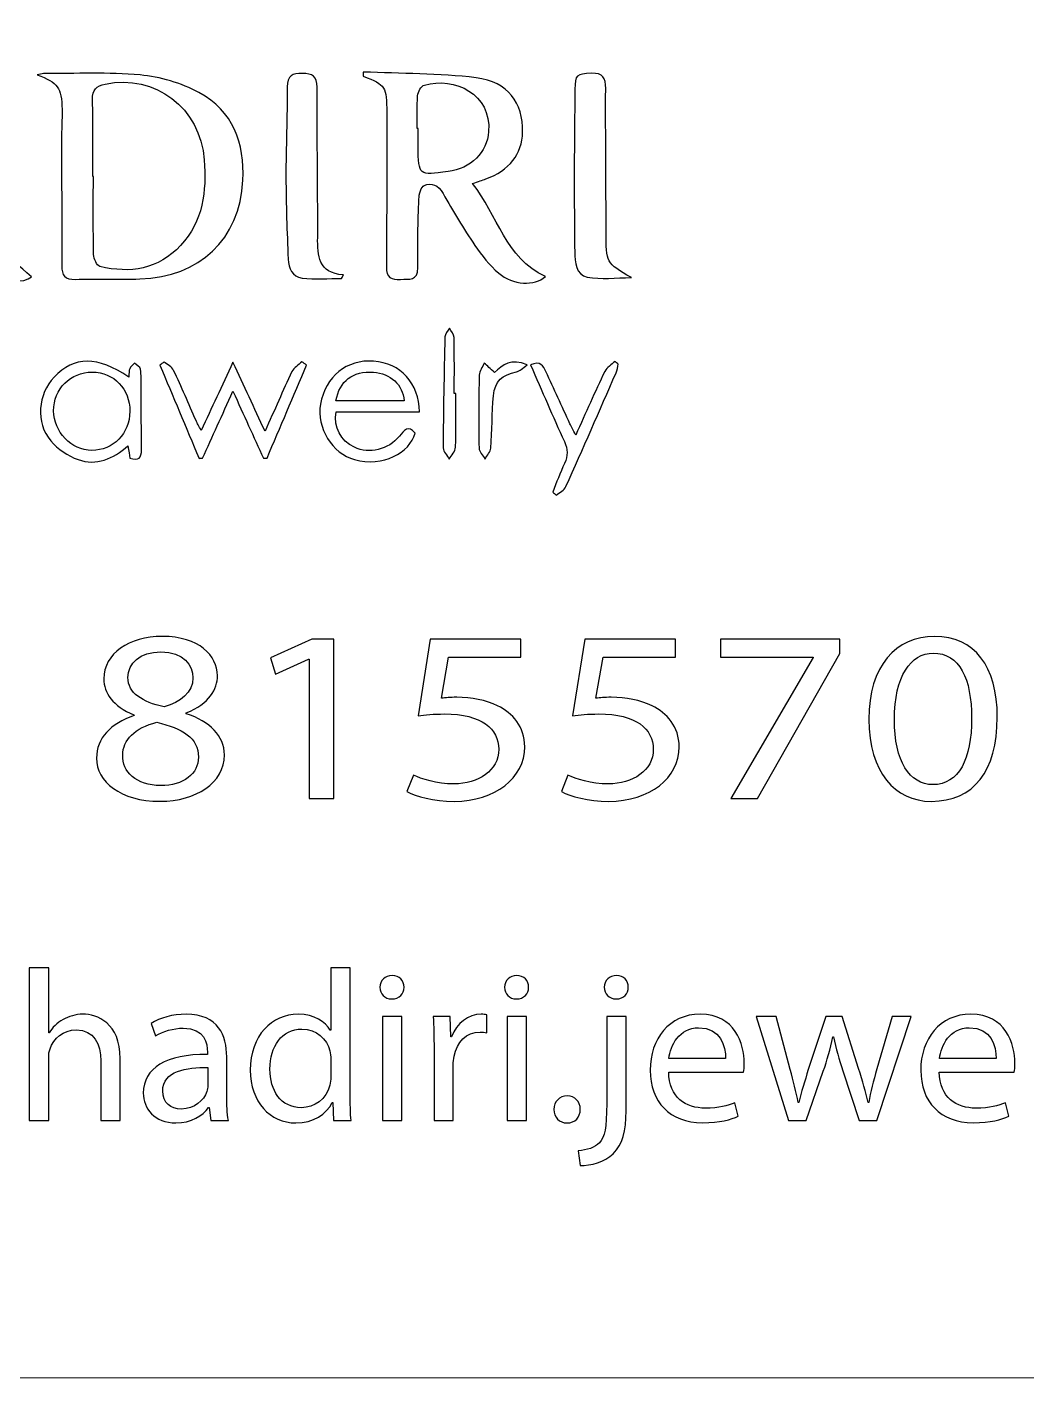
# Model space of a CAD drawing. Header units: millimetres. Extents: x -576 to 618, y 160 to 343.
# Drawn here: x 239.7 to 253.6, y 223.7 to 242.49 of the extents above; entities that cross this region are included whole.
import ezdxf

# ---------------------------------------------------------------- set-up
doc = ezdxf.new("R2010")
doc.units = ezdxf.units.MM
doc.header["$MEASUREMENT"] = 0
doc.layers.add('Layer 1', color=7, linetype='Continuous')

msp = doc.modelspace()

# ---------------------------------------------------------------- linework, layer by layer
at = {"layer": 'Layer 1', "color": 250, "lineweight": 18}
msp.add_open_spline([(222.5217, 263.5001), (222.5217, 263.5001), (256.3517, 263.5001), (256.3517, 263.5001), (257.9957, 263.5001), (259.3367, 262.1591), (259.3367, 260.5151), (259.3367, 260.5151), (259.3367, 226.6851), (259.3367, 226.6851), (259.3367, 225.0411), (257.9957, 223.7001), (256.3517, 223.7001), (256.3517, 223.7001), (222.5217, 223.7001), (222.5217, 223.7001), (220.8777, 223.7001), (219.5367, 225.0411), (219.5367, 226.6851), (219.5367, 226.6851), (219.5367, 260.5151), (219.5367, 260.5151), (219.5367, 262.1591), (220.8777, 263.5001), (222.5217, 263.5001)], degree=3, knots=[0, 0, 0, 0, 0.125, 0.125, 0.125, 0.25, 0.25, 0.25, 0.375, 0.375, 0.375, 0.5, 0.5, 0.5, 0.625, 0.625, 0.625, 0.75, 0.75, 0.75, 0.875, 0.875, 0.875, 1, 1, 1, 1], dxfattribs=at)
at = {"layer": 'Layer 1', "color": 230}
for points, knots in [([(236.9905, 239.0221), (237.2117, 239.5426), (237.426, 240.053), (237.6457, 240.561), (237.8098, 240.9401), (237.979, 241.3173), (238.152, 241.6924), (238.1771, 241.7467), (238.2363, 241.785), (238.2797, 241.8306), (238.324, 241.7844), (238.3864, 241.746), (238.4101, 241.6908), (238.694, 241.0247), (238.9755, 240.3575), (239.2507, 239.6877), (239.3976, 239.3304), (239.3917, 239.328), (239.7636, 239.0147), (239.6529, 238.9208), (239.3923, 238.9429), (239.2039, 239.0574), (239.003, 239.1791), (238.8862, 239.3666), (238.821, 239.5804), (238.7661, 239.761), (238.6632, 239.8063), (238.4859, 239.7965), (238.2092, 239.7816), (237.9308, 239.7894), (237.6532, 239.7944), (237.5611, 239.7959), (237.5099, 239.766), (237.4741, 239.6789), (237.392, 239.4802), (237.2984, 239.2864), (237.2123, 239.0895), (237.1721, 238.9975), (237.119, 238.9492), (236.9905, 239.0221)], [0, 0, 0, 0, 0.0769231, 0.0769231, 0.0769231, 0.1538462, 0.1538462, 0.1538462, 0.2307692, 0.2307692, 0.2307692, 0.3076923, 0.3076923, 0.3076923, 0.3846154, 0.3846154, 0.3846154, 0.4615385, 0.4615385, 0.4615385, 0.5384615, 0.5384615, 0.5384615, 0.6153846, 0.6153846, 0.6153846, 0.6923077, 0.6923077, 0.6923077, 0.7692308, 0.7692308, 0.7692308, 0.8461538, 0.8461538, 0.8461538, 0.9230769, 0.9230769, 0.9230769, 1, 1, 1, 1]), ([(239.8398, 241.8248), (239.8707, 241.8304), (239.9013, 241.841), (239.9318, 241.8407), (240.3793, 241.8386), (240.8292, 241.8635), (241.2725, 241.8217), (241.5521, 241.7951), (241.8442, 241.7097), (242.0916, 241.5774), (242.5652, 241.325), (242.7293, 240.8704), (242.7022, 240.3583), (242.6582, 239.5337), (242.1, 239.0076), (241.2709, 238.9852), (240.9715, 238.9768), (240.671, 238.9876), (240.3711, 238.9786), (240.2277, 238.9745), (240.1833, 239.0348), (240.1836, 239.1686), (240.1852, 239.7518), (240.1808, 240.3349), (240.1799, 240.9178), (240.1799, 241.0594), (240.1893, 241.2008), (240.1873, 241.3424), (240.1833, 241.6466), (240.1312, 241.7134), (239.8398, 241.8248)], [0, 0, 0, 0, 0.1, 0.1, 0.1, 0.2, 0.2, 0.2, 0.3, 0.3, 0.3, 0.4, 0.4, 0.4, 0.5, 0.5, 0.5, 0.6, 0.6, 0.6, 0.7, 0.7, 0.7, 0.8, 0.8, 0.8, 0.9, 0.9, 0.9, 1, 1, 1, 1]), ([(240.6142, 240.4117), (240.6142, 240.4117), (240.6227, 240.4117), (240.6227, 240.4117), (240.6227, 240.0494), (240.6188, 239.6869), (240.6267, 239.3246), (240.6282, 239.2663), (240.6723, 239.168), (240.7131, 239.158), (241.1362, 239.0569), (241.5262, 239.1181), (241.8358, 239.4498), (242.1509, 239.787), (242.1958, 240.2073), (242.1642, 240.6407), (242.1115, 241.3646), (241.48, 241.8413), (240.7887, 241.695), (240.6607, 241.6681), (240.6082, 241.6176), (240.6114, 241.4819), (240.6202, 241.1252), (240.6142, 240.7686), (240.6142, 240.4117)], [0, 0, 0, 0, 0.125, 0.125, 0.125, 0.25, 0.25, 0.25, 0.375, 0.375, 0.375, 0.5, 0.5, 0.5, 0.625, 0.625, 0.625, 0.75, 0.75, 0.75, 0.875, 0.875, 0.875, 1, 1, 1, 1]), ([(244.0741, 238.9924), (243.8909, 238.9924), (243.7056, 238.9777), (243.5243, 238.9974), (243.3873, 239.012), (243.3355, 239.1353), (243.3306, 239.2616), (243.3162, 239.6408), (243.3015, 240.0199), (243.3006, 240.3989), (243.3, 240.8183), (243.3187, 241.237), (243.319, 241.6564), (243.3193, 241.8124), (243.3902, 241.8457), (243.5281, 241.8432), (243.6651, 241.8408), (243.7359, 241.8071), (243.7353, 241.651), (243.7324, 241.0165), (243.7402, 240.3821), (243.7433, 239.7475), (243.7437, 239.6854), (243.7424, 239.623), (243.7418, 239.5606), (243.739, 239.311), (243.7465, 239.0679), (244.0997, 239.0402), (244.0913, 239.0245), (244.0825, 239.0086), (244.0741, 238.9924)], [0, 0, 0, 0, 0.1, 0.1, 0.1, 0.2, 0.2, 0.2, 0.3, 0.3, 0.3, 0.4, 0.4, 0.4, 0.5, 0.5, 0.5, 0.6, 0.6, 0.6, 0.7, 0.7, 0.7, 0.8, 0.8, 0.8, 0.9, 0.9, 0.9, 1, 1, 1, 1]), ([(244.3761, 241.8631), (244.8994, 241.8394), (245.4267, 241.8482), (245.9446, 241.7823), (246.3921, 241.7253), (246.597, 241.4382), (246.5908, 241.0248), (246.5864, 240.7249), (246.4026, 240.4906), (246.0815, 240.3758), (246.0301, 240.3574), (245.978, 240.3402), (245.8953, 240.3115), (246.246, 239.8719), (246.3505, 239.2744), (246.909, 239.0173), (246.7587, 238.8831), (246.4557, 238.8965), (246.2582, 239.0672), (246.1315, 239.1761), (246.022, 239.3115), (245.9281, 239.4506), (245.7699, 239.685), (245.6216, 239.9271), (245.4862, 240.1754), (245.4198, 240.2971), (245.325, 240.3255), (245.2219, 240.2865), (245.1786, 240.27), (245.1512, 240.163), (245.1486, 240.0956), (245.1368, 239.7789), (245.1284, 239.4613), (245.1337, 239.1445), (245.1374, 238.9486), (245.0098, 238.9873), (244.8947, 238.9789), (244.7655, 238.9699), (244.6962, 239.0005), (244.6978, 239.1521), (244.7037, 239.8656), (244.6999, 240.5795), (244.7015, 241.2931), (244.7025, 241.6616), (244.6925, 241.6797), (244.3727, 241.8057), (244.3739, 241.8248), (244.3748, 241.8441), (244.3761, 241.8631)], [0, 0, 0, 0, 0.0625, 0.0625, 0.0625, 0.125, 0.125, 0.125, 0.1875, 0.1875, 0.1875, 0.25, 0.25, 0.25, 0.3125, 0.3125, 0.3125, 0.375, 0.375, 0.375, 0.4375, 0.4375, 0.4375, 0.5, 0.5, 0.5, 0.5625, 0.5625, 0.5625, 0.625, 0.625, 0.625, 0.6875, 0.6875, 0.6875, 0.75, 0.75, 0.75, 0.8125, 0.8125, 0.8125, 0.875, 0.875, 0.875, 0.9375, 0.9375, 0.9375, 1, 1, 1, 1]), ([(248.1052, 239.0031), (247.8853, 239.0031), (247.6818, 238.9744), (247.4909, 239.0118), (247.3299, 239.0436), (247.3171, 239.2199), (247.3152, 239.3634), (247.3096, 239.7887), (247.3093, 240.2137), (247.3099, 240.6386), (247.3106, 240.9675), (247.3152, 241.2964), (247.3187, 241.6249), (247.3208, 241.8258), (247.3405, 241.8349), (247.5474, 241.8449), (247.7109, 241.853), (247.747, 241.7809), (247.7461, 241.6327), (247.7433, 240.9697), (247.7517, 240.3063), (247.7517, 239.6434), (247.7517, 239.2084), (247.748, 239.2084), (248.1052, 239.0031)], [0, 0, 0, 0, 0.125, 0.125, 0.125, 0.25, 0.25, 0.25, 0.375, 0.375, 0.375, 0.5, 0.5, 0.5, 0.625, 0.625, 0.625, 0.75, 0.75, 0.75, 0.875, 0.875, 0.875, 1, 1, 1, 1]), ([(245.1271, 241.0759), (245.1271, 241.0759), (245.1377, 241.0759), (245.1377, 241.0759), (245.1377, 240.9913), (245.1365, 240.9065), (245.138, 240.822), (245.1453, 240.4229), (245.1455, 240.4229), (245.5542, 240.4775), (245.8732, 240.5202), (246.0968, 240.7433), (246.1187, 241.0363), (246.1568, 241.5546), (245.6475, 241.8026), (245.2254, 241.6816), (245.1821, 241.6691), (245.1361, 241.5867), (245.1318, 241.5331), (245.119, 241.3814), (245.1271, 241.2282), (245.1271, 241.0759)], [0, 0, 0, 0, 0.1428571, 0.1428571, 0.1428571, 0.2857143, 0.2857143, 0.2857143, 0.4285714, 0.4285714, 0.4285714, 0.5714286, 0.5714286, 0.5714286, 0.7142857, 0.7142857, 0.7142857, 0.8571429, 0.8571429, 0.8571429, 1, 1, 1, 1]), ([(245.6622, 237.3915), (245.6622, 237.1425), (245.6678, 236.8932), (245.6581, 236.6446), (245.6559, 236.5884), (245.601, 236.5344), (245.5705, 236.4792), (245.5411, 236.531), (245.4866, 236.5827), (245.4866, 236.6342), (245.4884, 237.1494), (245.4984, 237.6645), (245.5109, 238.179), (245.5121, 238.2202), (245.5517, 238.2604), (245.5739, 238.301), (245.5963, 238.258), (245.6372, 238.2159), (245.6382, 238.1724), (245.6441, 237.9122), (245.6413, 237.6517), (245.6413, 237.3915), (245.6413, 237.3915), (245.6622, 237.3915), (245.6622, 237.3915)], [0, 0, 0, 0, 0.125, 0.125, 0.125, 0.25, 0.25, 0.25, 0.375, 0.375, 0.375, 0.5, 0.5, 0.5, 0.625, 0.625, 0.625, 0.75, 0.75, 0.75, 0.875, 0.875, 0.875, 1, 1, 1, 1]), ([(241.1155, 237.6208), (241.1202, 237.672), (241.1158, 237.7088), (241.1286, 237.7372), (241.142, 237.7668), (241.1722, 237.7884), (241.1957, 237.8137), (241.2241, 237.7866), (241.2731, 237.7619), (241.278, 237.7307), (241.2915, 237.6473), (241.2874, 237.5616), (241.288, 237.4764), (241.2896, 237.1881), (241.289, 236.8995), (241.2927, 236.6109), (241.2939, 236.4979), (241.2527, 236.452), (241.1301, 236.4948), (241.123, 236.5404), (241.1155, 236.5894), (241.1042, 236.6621), (240.8959, 236.4845), (240.6649, 236.3819), (240.411, 236.4726), (240.2696, 236.5232), (240.1274, 236.6199), (240.0297, 236.7342), (239.8166, 236.9837), (239.8515, 237.3843), (240.078, 237.6205), (240.3573, 237.9126), (240.6786, 237.9169), (241.1155, 237.6208)], [0, 0, 0, 0, 0.0909091, 0.0909091, 0.0909091, 0.1818182, 0.1818182, 0.1818182, 0.2727273, 0.2727273, 0.2727273, 0.3636364, 0.3636364, 0.3636364, 0.4545455, 0.4545455, 0.4545455, 0.5454545, 0.5454545, 0.5454545, 0.6363636, 0.6363636, 0.6363636, 0.7272727, 0.7272727, 0.7272727, 0.8181818, 0.8181818, 0.8181818, 0.9090909, 0.9090909, 0.9090909, 1, 1, 1, 1]), ([(245.1568, 237.1359), (245.1568, 237.1359), (243.9971, 237.1359), (243.9971, 237.1359), (243.9599, 236.9187), (244.0589, 236.7362), (244.2529, 236.6448), (244.4607, 236.5465), (244.7175, 236.6071), (244.8804, 236.7989), (244.9449, 236.875), (244.9974, 236.9646), (245.0966, 236.8414), (245.0223, 236.5643), (244.6479, 236.3668), (244.2529, 236.4729), (243.9452, 236.5556), (243.7222, 236.9187), (243.7799, 237.2423), (243.8488, 237.6274), (244.1459, 237.8682), (244.52, 237.8417), (244.8913, 237.8155), (245.1518, 237.5368), (245.1568, 237.1359)], [0, 0, 0, 0, 0.125, 0.125, 0.125, 0.25, 0.25, 0.25, 0.375, 0.375, 0.375, 0.5, 0.5, 0.5, 0.625, 0.625, 0.625, 0.75, 0.75, 0.75, 0.875, 0.875, 0.875, 1, 1, 1, 1]), ([(246.2003, 237.6847), (246.311, 237.7866), (246.4324, 237.8896), (246.6552, 237.7895), (246.5894, 237.7452), (246.551, 237.7012), (246.5054, 237.6921), (246.3055, 237.6522), (246.2069, 237.5692), (246.1862, 237.3598), (246.1628, 237.119), (246.1672, 236.8753), (246.1491, 236.6334), (246.145, 236.5811), (246.097, 236.5317), (246.0692, 236.4809), (246.0399, 236.5311), (245.9863, 236.5807), (245.9857, 236.6316), (245.9791, 236.9704), (245.9806, 237.3096), (245.9878, 237.6484), (245.989, 237.7046), (246.0327, 237.7598), (246.0568, 237.8154), (246.1001, 237.776), (246.1429, 237.7368), (246.2003, 237.6847)], [0, 0, 0, 0, 0.1111111, 0.1111111, 0.1111111, 0.2222222, 0.2222222, 0.2222222, 0.3333333, 0.3333333, 0.3333333, 0.4444444, 0.4444444, 0.4444444, 0.5555556, 0.5555556, 0.5555556, 0.6666667, 0.6666667, 0.6666667, 0.7777778, 0.7777778, 0.7777778, 0.8888889, 0.8888889, 0.8888889, 1, 1, 1, 1]), ([(240.6066, 237.6898), (240.3071, 237.6917), (240.0696, 237.4539), (240.0696, 237.1519), (240.07, 236.858), (240.3186, 236.6003), (240.6012, 236.6009), (240.9018, 236.6015), (241.1277, 236.8339), (241.1301, 237.1453), (241.1326, 237.4549), (240.9083, 237.6879), (240.6066, 237.6898)], [0, 0, 0, 0, 0.25, 0.25, 0.25, 0.5, 0.5, 0.5, 0.75, 0.75, 0.75, 1, 1, 1, 1]), ([(242.5643, 237.4238), (242.4117, 237.0875), (242.2766, 236.7908), (242.1418, 236.494), (242.1256, 236.4924), (242.109, 236.4912), (242.0925, 236.49), (241.9116, 236.9218), (241.7302, 237.3533), (241.549, 237.7851), (241.568, 237.8004), (241.5864, 237.816), (241.6052, 237.8317), (241.6507, 237.7927), (241.7153, 237.7627), (241.739, 237.7131), (241.8491, 237.4831), (241.9475, 237.2482), (242.0507, 237.0151), (242.0685, 236.9754), (242.0909, 236.938), (242.1225, 236.8784), (242.2694, 237.1945), (242.4068, 237.4903), (242.5634, 237.8266), (242.7191, 237.4925), (242.8576, 237.1945), (243.0099, 236.8675), (243.1424, 237.1633), (243.2585, 237.4322), (243.3846, 237.6965), (243.411, 237.7521), (243.4757, 237.7889), (243.5225, 237.8344), (243.5446, 237.8191), (243.5664, 237.8035), (243.588, 237.788), (243.4045, 237.3561), (243.2208, 236.9243), (243.0373, 236.4931), (243.0205, 236.4922), (243.0033, 236.4912), (242.9868, 236.4906), (242.851, 236.7901), (242.7153, 237.0896), (242.5643, 237.4238)], [0, 0, 0, 0, 0.0666667, 0.0666667, 0.0666667, 0.1333333, 0.1333333, 0.1333333, 0.2, 0.2, 0.2, 0.2666667, 0.2666667, 0.2666667, 0.3333333, 0.3333333, 0.3333333, 0.4, 0.4, 0.4, 0.4666667, 0.4666667, 0.4666667, 0.5333333, 0.5333333, 0.5333333, 0.6, 0.6, 0.6, 0.6666667, 0.6666667, 0.6666667, 0.7333333, 0.7333333, 0.7333333, 0.8, 0.8, 0.8, 0.8666667, 0.8666667, 0.8666667, 0.9333333, 0.9333333, 0.9333333, 1, 1, 1, 1]), ([(244.9428, 237.2907), (244.9265, 237.5143), (244.7543, 237.6741), (244.5166, 237.6887), (244.2305, 237.7069), (244.0463, 237.5686), (243.9955, 237.2907), (243.9955, 237.2907), (244.9428, 237.2907), (244.9428, 237.2907)], [0, 0, 0, 0, 0.3333333, 0.3333333, 0.3333333, 0.6666667, 0.6666667, 0.6666667, 1, 1, 1, 1]), ([(246.7021, 237.7885), (246.8378, 237.8525), (246.8788, 237.7758), (246.9158, 237.6962), (247.0275, 237.4553), (247.1377, 237.2132), (247.2494, 236.972), (247.27, 236.9271), (247.294, 236.884), (247.3296, 236.8141), (247.4709, 237.1264), (247.5976, 237.4154), (247.7343, 237.6993), (247.7614, 237.7552), (247.8275, 237.7923), (247.8759, 237.8379), (247.8912, 237.826), (247.9061, 237.8138), (247.9218, 237.8019), (247.9114, 237.7611), (247.9071, 237.7174), (247.8906, 237.6796), (247.66, 237.1514), (247.4298, 236.6232), (247.1933, 236.0977), (247.1708, 236.0481), (247.1053, 236.0178), (247.0597, 235.9786), (247.0432, 235.9926), (247.0263, 236.0066), (247.0091, 236.0207), (247.0634, 236.1539), (247.1124, 236.2893), (247.1739, 236.4191), (247.2238, 236.5249), (247.2213, 236.6163), (247.1717, 236.7243), (247.0107, 237.0722), (246.8613, 237.4254), (246.7021, 237.7885)], [0, 0, 0, 0, 0.0769231, 0.0769231, 0.0769231, 0.1538462, 0.1538462, 0.1538462, 0.2307692, 0.2307692, 0.2307692, 0.3076923, 0.3076923, 0.3076923, 0.3846154, 0.3846154, 0.3846154, 0.4615385, 0.4615385, 0.4615385, 0.5384615, 0.5384615, 0.5384615, 0.6153846, 0.6153846, 0.6153846, 0.6923077, 0.6923077, 0.6923077, 0.7692308, 0.7692308, 0.7692308, 0.8461538, 0.8461538, 0.8461538, 0.9230769, 0.9230769, 0.9230769, 1, 1, 1, 1]), ([(240.6668, 232.3206), (240.6668, 232.6004), (240.8652, 232.7986), (241.1891, 232.9147), (241.1891, 232.9147), (241.1854, 232.9246), (241.1854, 232.9246), (240.8936, 233.0407), (240.7679, 233.2319), (240.7679, 233.4232), (240.7679, 233.7749), (241.1205, 234.0135), (241.5822, 234.0135), (242.0927, 234.0135), (242.3479, 233.7439), (242.3479, 233.4676), (242.3479, 233.28), (242.2387, 233.0785), (241.9145, 232.9486), (241.9145, 232.9486), (241.9145, 232.9384), (241.9145, 232.9384), (242.2425, 232.8292), (242.4453, 232.6345), (242.4453, 232.3649), (242.4453, 231.9792), (242.0525, 231.72), (241.5501, 231.72), (240.9988, 231.72), (240.6668, 231.9961), (240.6668, 232.3206)], [0, 0, 0, 0, 0.1, 0.1, 0.1, 0.2, 0.2, 0.2, 0.3, 0.3, 0.3, 0.4, 0.4, 0.4, 0.5, 0.5, 0.5, 0.6, 0.6, 0.6, 0.7, 0.7, 0.7, 0.8, 0.8, 0.8, 0.9, 0.9, 0.9, 1, 1, 1, 1]), ([(243.6212, 233.6961), (243.6212, 233.6961), (243.6132, 233.6961), (243.6132, 233.6961), (243.6132, 233.6961), (243.1554, 233.488), (243.1554, 233.488), (243.1554, 233.488), (243.0865, 233.7167), (243.0865, 233.7167), (243.0865, 233.7167), (243.6618, 233.976), (243.6618, 233.976), (243.6618, 233.976), (243.9657, 233.976), (243.9657, 233.976), (243.9657, 233.976), (243.9657, 231.7573), (243.9657, 231.7573), (243.9657, 231.7573), (243.6212, 231.7573), (243.6212, 231.7573), (243.6212, 231.7573), (243.6212, 233.6961), (243.6212, 233.6961)], [0, 0, 0, 0, 0.125, 0.125, 0.125, 0.25, 0.25, 0.25, 0.375, 0.375, 0.375, 0.5, 0.5, 0.5, 0.625, 0.625, 0.625, 0.75, 0.75, 0.75, 0.875, 0.875, 0.875, 1, 1, 1, 1]), ([(246.5678, 233.7235), (246.5678, 233.7235), (245.5628, 233.7235), (245.5628, 233.7235), (245.5628, 233.7235), (245.4617, 233.1535), (245.4617, 233.1535), (245.5223, 233.16), (245.5791, 233.1672), (245.6764, 233.1672), (245.8789, 233.1672), (246.0814, 233.1298), (246.2437, 233.0477), (246.4502, 232.9488), (246.6203, 232.7575), (246.6203, 232.4777), (246.6203, 232.0439), (246.211, 231.7198), (245.64, 231.7198), (245.3523, 231.7198), (245.1092, 231.7882), (244.9834, 231.8564), (244.9834, 231.8564), (245.0727, 232.0848), (245.0727, 232.0848), (245.1822, 232.0302), (245.3969, 231.962), (245.6359, 231.962), (245.9722, 231.962), (246.2599, 232.1463), (246.2599, 232.4434), (246.2559, 232.7301), (246.0287, 232.9351), (245.502, 232.9351), (245.3523, 232.9351), (245.235, 232.9213), (245.1376, 232.9111), (245.1376, 232.9111), (245.3077, 233.9763), (245.3077, 233.9763), (245.3077, 233.9763), (246.5678, 233.9763), (246.5678, 233.9763), (246.5678, 233.9763), (246.5678, 233.7235), (246.5678, 233.7235)], [0, 0, 0, 0, 0.0666667, 0.0666667, 0.0666667, 0.1333333, 0.1333333, 0.1333333, 0.2, 0.2, 0.2, 0.2666667, 0.2666667, 0.2666667, 0.3333333, 0.3333333, 0.3333333, 0.4, 0.4, 0.4, 0.4666667, 0.4666667, 0.4666667, 0.5333333, 0.5333333, 0.5333333, 0.6, 0.6, 0.6, 0.6666667, 0.6666667, 0.6666667, 0.7333333, 0.7333333, 0.7333333, 0.8, 0.8, 0.8, 0.8666667, 0.8666667, 0.8666667, 0.9333333, 0.9333333, 0.9333333, 1, 1, 1, 1]), ([(248.7159, 233.7235), (248.7159, 233.7235), (247.7109, 233.7235), (247.7109, 233.7235), (247.7109, 233.7235), (247.6098, 233.1535), (247.6098, 233.1535), (247.6703, 233.16), (247.7271, 233.1672), (247.8245, 233.1672), (248.0269, 233.1672), (248.2294, 233.1298), (248.3916, 233.0477), (248.5983, 232.9488), (248.7682, 232.7575), (248.7682, 232.4777), (248.7682, 232.0439), (248.3589, 231.7198), (247.7879, 231.7198), (247.5002, 231.7198), (247.2572, 231.7882), (247.1315, 231.8564), (247.1315, 231.8564), (247.2207, 232.0848), (247.2207, 232.0848), (247.3302, 232.0302), (247.5449, 231.962), (247.7839, 231.962), (248.1202, 231.962), (248.4079, 232.1463), (248.4079, 232.4434), (248.4039, 232.7301), (248.1767, 232.9351), (247.65, 232.9351), (247.5002, 232.9351), (247.3829, 232.9213), (247.2856, 232.9111), (247.2856, 232.9111), (247.4556, 233.9763), (247.4556, 233.9763), (247.4556, 233.9763), (248.7159, 233.9763), (248.7159, 233.9763), (248.7159, 233.9763), (248.7159, 233.7235), (248.7159, 233.7235)], [0, 0, 0, 0, 0.0666667, 0.0666667, 0.0666667, 0.1333333, 0.1333333, 0.1333333, 0.2, 0.2, 0.2, 0.2666667, 0.2666667, 0.2666667, 0.3333333, 0.3333333, 0.3333333, 0.4, 0.4, 0.4, 0.4666667, 0.4666667, 0.4666667, 0.5333333, 0.5333333, 0.5333333, 0.6, 0.6, 0.6, 0.6666667, 0.6666667, 0.6666667, 0.7333333, 0.7333333, 0.7333333, 0.8, 0.8, 0.8, 0.8666667, 0.8666667, 0.8666667, 0.9333333, 0.9333333, 0.9333333, 1, 1, 1, 1]), ([(251.0019, 233.9761), (251.0019, 233.9761), (251.0019, 233.778), (251.0019, 233.778), (251.0019, 233.778), (249.8552, 231.7574), (249.8552, 231.7574), (249.8552, 231.7574), (249.4868, 231.7574), (249.4868, 231.7574), (249.4868, 231.7574), (250.629, 233.7203), (250.629, 233.7203), (250.629, 233.7203), (250.629, 233.7269), (250.629, 233.7269), (250.629, 233.7269), (249.3407, 233.7269), (249.3407, 233.7269), (249.3407, 233.7269), (249.3407, 233.9761), (249.3407, 233.9761), (249.3407, 233.9761), (251.0019, 233.9761), (251.0019, 233.9761)], [0, 0, 0, 0, 0.125, 0.125, 0.125, 0.25, 0.25, 0.25, 0.375, 0.375, 0.375, 0.5, 0.5, 0.5, 0.625, 0.625, 0.625, 0.75, 0.75, 0.75, 0.875, 0.875, 0.875, 1, 1, 1, 1]), ([(253.1907, 232.8904), (253.1907, 232.1363), (252.8584, 231.7197), (252.275, 231.7197), (251.7605, 231.7197), (251.4119, 232.1259), (251.4039, 232.8601), (251.4039, 233.6039), (251.7848, 234.0136), (252.3196, 234.0136), (252.8744, 234.0136), (253.1907, 233.5971), (253.1907, 232.8904)], [0, 0, 0, 0, 0.25, 0.25, 0.25, 0.5, 0.5, 0.5, 0.75, 0.75, 0.75, 1, 1, 1, 1]), ([(241.1043, 233.4435), (241.1043, 233.2217), (241.303, 233.1022), (241.6065, 233.0342), (241.8334, 233.0991), (242.0078, 233.2354), (242.0078, 233.4369), (242.0078, 233.6145), (241.882, 233.7986), (241.5622, 233.7986), (241.2665, 233.7986), (241.1043, 233.6348), (241.1043, 233.4435)], [0, 0, 0, 0, 0.25, 0.25, 0.25, 0.5, 0.5, 0.5, 0.75, 0.75, 0.75, 1, 1, 1, 1]), ([(251.7605, 232.8564), (251.7605, 232.2795), (251.9711, 231.9521), (252.2952, 231.9521), (252.66, 231.9521), (252.8338, 232.3103), (252.8338, 232.8769), (252.8338, 233.423), (252.6678, 233.7814), (252.2993, 233.7814), (251.9874, 233.7814), (251.7605, 233.4607), (251.7605, 232.8564)], [0, 0, 0, 0, 0.25, 0.25, 0.25, 0.5, 0.5, 0.5, 0.75, 0.75, 0.75, 1, 1, 1, 1]), ([(242.0848, 232.334), (242.0848, 232.6039), (241.8621, 232.7336), (241.5052, 232.8189), (241.1975, 232.744), (241.0316, 232.5733), (241.0316, 232.3615), (241.0194, 232.1365), (241.2219, 231.9383), (241.5579, 231.9383), (241.878, 231.9383), (242.0848, 232.1056), (242.0848, 232.334)], [0, 0, 0, 0, 0.25, 0.25, 0.25, 0.5, 0.5, 0.5, 0.75, 0.75, 0.75, 1, 1, 1, 1]), ([(239.7321, 229.4023), (239.7321, 229.4023), (240.002, 229.4023), (240.002, 229.4023), (240.002, 229.4023), (240.002, 228.499), (240.002, 228.499), (240.002, 228.499), (240.0082, 228.499), (240.0082, 228.499), (240.051, 228.5742), (240.1184, 228.6401), (240.2014, 228.6847), (240.2809, 228.7296), (240.3758, 228.7592), (240.4772, 228.7592), (240.6762, 228.7592), (240.9954, 228.6401), (240.9954, 228.1405), (240.9954, 228.1405), (240.9954, 227.2794), (240.9954, 227.2794), (240.9954, 227.2794), (240.7256, 227.2794), (240.7256, 227.2794), (240.7256, 227.2794), (240.7256, 228.1106), (240.7256, 228.1106), (240.7256, 228.3436), (240.6366, 228.5411), (240.382, 228.5411), (240.2073, 228.5411), (240.0694, 228.4214), (240.0204, 228.2778), (240.0051, 228.2423), (240.002, 228.2032), (240.002, 228.1524), (240.002, 228.1524), (240.002, 227.2794), (240.002, 227.2794), (240.002, 227.2794), (239.7321, 227.2794), (239.7321, 227.2794), (239.7321, 227.2794), (239.7321, 229.4023), (239.7321, 229.4023)], [0, 0, 0, 0, 0.0666667, 0.0666667, 0.0666667, 0.1333333, 0.1333333, 0.1333333, 0.2, 0.2, 0.2, 0.2666667, 0.2666667, 0.2666667, 0.3333333, 0.3333333, 0.3333333, 0.4, 0.4, 0.4, 0.4666667, 0.4666667, 0.4666667, 0.5333333, 0.5333333, 0.5333333, 0.6, 0.6, 0.6, 0.6666667, 0.6666667, 0.6666667, 0.7333333, 0.7333333, 0.7333333, 0.8, 0.8, 0.8, 0.8666667, 0.8666667, 0.8666667, 0.9333333, 0.9333333, 0.9333333, 1, 1, 1, 1]), ([(244.1938, 229.4024), (244.1938, 229.4024), (244.1938, 227.6532), (244.1938, 227.6532), (244.1938, 227.5247), (244.1969, 227.3781), (244.206, 227.2794), (244.206, 227.2794), (243.9638, 227.2794), (243.9638, 227.2794), (243.9638, 227.2794), (243.9516, 227.5306), (243.9516, 227.5306), (243.9516, 227.5306), (243.9454, 227.5306), (243.9454, 227.5306), (243.8627, 227.369), (243.6818, 227.2467), (243.4393, 227.2467), (243.0808, 227.2467), (242.8047, 227.5425), (242.8047, 227.9821), (242.8016, 228.4635), (243.1086, 228.7593), (243.4702, 228.7593), (243.6971, 228.7593), (243.8505, 228.6548), (243.9176, 228.5381), (243.9176, 228.5381), (243.9238, 228.5381), (243.9238, 228.5381), (243.9238, 228.5381), (243.9238, 229.4024), (243.9238, 229.4024), (243.9238, 229.4024), (244.1938, 229.4024), (244.1938, 229.4024)], [0, 0, 0, 0, 0.0833333, 0.0833333, 0.0833333, 0.1666667, 0.1666667, 0.1666667, 0.25, 0.25, 0.25, 0.3333333, 0.3333333, 0.3333333, 0.4166667, 0.4166667, 0.4166667, 0.5, 0.5, 0.5, 0.5833333, 0.5833333, 0.5833333, 0.6666667, 0.6666667, 0.6666667, 0.75, 0.75, 0.75, 0.8333333, 0.8333333, 0.8333333, 0.9166667, 0.9166667, 0.9166667, 1, 1, 1, 1]), ([(244.9423, 229.1332), (244.9451, 229.0434), (244.8777, 228.9717), (244.7704, 228.9717), (244.6753, 228.9717), (244.6079, 229.0434), (244.6079, 229.1332), (244.6079, 229.2259), (244.6784, 229.2974), (244.7764, 229.2974), (244.8777, 229.2974), (244.9423, 229.2259), (244.9423, 229.1332)], [0, 0, 0, 0, 0.25, 0.25, 0.25, 0.5, 0.5, 0.5, 0.75, 0.75, 0.75, 1, 1, 1, 1]), ([(246.6749, 229.1332), (246.678, 229.0434), (246.6103, 228.9717), (246.503, 228.9717), (246.4082, 228.9717), (246.3408, 229.0434), (246.3408, 229.1332), (246.3408, 229.2259), (246.4113, 229.2974), (246.5092, 229.2974), (246.6103, 229.2974), (246.6749, 229.2259), (246.6749, 229.1332)], [0, 0, 0, 0, 0.25, 0.25, 0.25, 0.5, 0.5, 0.5, 0.75, 0.75, 0.75, 1, 1, 1, 1]), ([(248.0607, 229.1332), (248.0639, 229.0465), (247.9996, 228.9717), (247.8923, 228.9717), (247.7912, 228.9717), (247.727, 229.0465), (247.727, 229.1332), (247.727, 229.2259), (247.7972, 229.2974), (247.8983, 229.2974), (247.9965, 229.2974), (248.0607, 229.2259), (248.0607, 229.1332)], [0, 0, 0, 0, 0.25, 0.25, 0.25, 0.5, 0.5, 0.5, 0.75, 0.75, 0.75, 1, 1, 1, 1]), ([(242.2557, 227.2794), (242.2557, 227.2794), (242.2345, 227.462), (242.2345, 227.462), (242.2345, 227.462), (242.2251, 227.462), (242.2251, 227.462), (242.1424, 227.3484), (241.983, 227.2465), (241.7711, 227.2465), (241.4707, 227.2465), (241.3175, 227.4526), (241.3175, 227.6621), (241.3175, 228.0118), (241.6367, 228.2033), (242.2095, 228.2002), (242.2095, 228.2002), (242.2095, 228.2302), (242.2095, 228.2302), (242.2095, 228.3497), (242.1761, 228.565), (241.8725, 228.565), (241.7346, 228.565), (241.5905, 228.5232), (241.4862, 228.4573), (241.4862, 228.4573), (241.4248, 228.6308), (241.4248, 228.6308), (241.5474, 228.7085), (241.7253, 228.7594), (241.9122, 228.7594), (242.3662, 228.7594), (242.4765, 228.4573), (242.4765, 228.1675), (242.4765, 228.1675), (242.4765, 227.6261), (242.4765, 227.6261), (242.4765, 227.5007), (242.4825, 227.3781), (242.5009, 227.2794), (242.5009, 227.2794), (242.2557, 227.2794), (242.2557, 227.2794)], [0, 0, 0, 0, 0.0714286, 0.0714286, 0.0714286, 0.1428571, 0.1428571, 0.1428571, 0.2142857, 0.2142857, 0.2142857, 0.2857143, 0.2857143, 0.2857143, 0.3571429, 0.3571429, 0.3571429, 0.4285714, 0.4285714, 0.4285714, 0.5, 0.5, 0.5, 0.5714286, 0.5714286, 0.5714286, 0.6428571, 0.6428571, 0.6428571, 0.7142857, 0.7142857, 0.7142857, 0.7857143, 0.7857143, 0.7857143, 0.8571429, 0.8571429, 0.8571429, 0.9285714, 0.9285714, 0.9285714, 1, 1, 1, 1]), ([(244.6418, 228.7264), (244.6418, 228.7264), (244.9114, 228.7264), (244.9114, 228.7264), (244.9114, 228.7264), (244.9114, 227.2793), (244.9114, 227.2793), (244.9114, 227.2793), (244.6418, 227.2793), (244.6418, 227.2793), (244.6418, 227.2793), (244.6418, 228.7264), (244.6418, 228.7264)], [0, 0, 0, 0, 0.25, 0.25, 0.25, 0.5, 0.5, 0.5, 0.75, 0.75, 0.75, 1, 1, 1, 1]), ([(245.3593, 228.2752), (245.3593, 228.4456), (245.3558, 228.5922), (245.3468, 228.7264), (245.3468, 228.7264), (245.5831, 228.7264), (245.5831, 228.7264), (245.5831, 228.7264), (245.5921, 228.4425), (245.5921, 228.4425), (245.5921, 228.4425), (245.6046, 228.4425), (245.6046, 228.4425), (245.6719, 228.6368), (245.8342, 228.7595), (246.0155, 228.7595), (246.0461, 228.7595), (246.0676, 228.7563), (246.0922, 228.7504), (246.0922, 228.7504), (246.0922, 228.5024), (246.0922, 228.5024), (246.0645, 228.5083), (246.0367, 228.5114), (246.0002, 228.5114), (245.8098, 228.5114), (245.675, 228.371), (245.6382, 228.1735), (245.6321, 228.1376), (245.6258, 228.0958), (245.6258, 228.0509), (245.6258, 228.0509), (245.6258, 227.2796), (245.6258, 227.2796), (245.6258, 227.2796), (245.3593, 227.2796), (245.3593, 227.2796), (245.3593, 227.2796), (245.3593, 228.2752), (245.3593, 228.2752)], [0, 0, 0, 0, 0.0769231, 0.0769231, 0.0769231, 0.1538462, 0.1538462, 0.1538462, 0.2307692, 0.2307692, 0.2307692, 0.3076923, 0.3076923, 0.3076923, 0.3846154, 0.3846154, 0.3846154, 0.4615385, 0.4615385, 0.4615385, 0.5384615, 0.5384615, 0.5384615, 0.6153846, 0.6153846, 0.6153846, 0.6923077, 0.6923077, 0.6923077, 0.7692308, 0.7692308, 0.7692308, 0.8461538, 0.8461538, 0.8461538, 0.9230769, 0.9230769, 0.9230769, 1, 1, 1, 1]), ([(246.3745, 228.7264), (246.3745, 228.7264), (246.644, 228.7264), (246.644, 228.7264), (246.644, 228.7264), (246.644, 227.2793), (246.644, 227.2793), (246.644, 227.2793), (246.3745, 227.2793), (246.3745, 227.2793), (246.3745, 227.2793), (246.3745, 228.7264), (246.3745, 228.7264)], [0, 0, 0, 0, 0.25, 0.25, 0.25, 0.5, 0.5, 0.5, 0.75, 0.75, 0.75, 1, 1, 1, 1]), ([(247.365, 226.8608), (247.4876, 226.8699), (247.595, 226.9029), (247.6592, 226.9713), (247.7329, 227.0552), (247.7603, 227.1688), (247.7603, 227.5155), (247.7603, 227.5155), (247.7603, 228.7264), (247.7603, 228.7264), (247.7603, 228.7264), (248.0302, 228.7264), (248.0302, 228.7264), (248.0302, 228.7264), (248.0302, 227.4141), (248.0302, 227.4141), (248.0302, 227.1329), (247.9843, 226.9507), (247.8524, 226.8191), (247.7329, 226.7023), (247.5366, 226.6546), (247.3925, 226.6546), (247.3925, 226.6546), (247.365, 226.8608), (247.365, 226.8608)], [0, 0, 0, 0, 0.125, 0.125, 0.125, 0.25, 0.25, 0.25, 0.375, 0.375, 0.375, 0.5, 0.5, 0.5, 0.625, 0.625, 0.625, 0.75, 0.75, 0.75, 0.875, 0.875, 0.875, 1, 1, 1, 1]), ([(248.6221, 227.9552), (248.628, 227.5994), (248.8611, 227.4528), (249.1309, 227.4528), (249.3241, 227.4528), (249.4405, 227.4859), (249.5416, 227.5274), (249.5416, 227.5274), (249.5877, 227.3392), (249.5877, 227.3392), (249.4926, 227.2974), (249.33, 227.2496), (249.0941, 227.2496), (248.6373, 227.2496), (248.3644, 227.5423), (248.3644, 227.9791), (248.3644, 228.4157), (248.628, 228.7595), (249.0604, 228.7595), (249.5447, 228.7595), (249.6735, 228.3439), (249.6735, 228.0777), (249.6735, 228.0238), (249.6673, 227.982), (249.6645, 227.9552), (249.6645, 227.9552), (248.6221, 227.9552), (248.6221, 227.9552)], [0, 0, 0, 0, 0.1111111, 0.1111111, 0.1111111, 0.2222222, 0.2222222, 0.2222222, 0.3333333, 0.3333333, 0.3333333, 0.4444444, 0.4444444, 0.4444444, 0.5555556, 0.5555556, 0.5555556, 0.6666667, 0.6666667, 0.6666667, 0.7777778, 0.7777778, 0.7777778, 0.8888889, 0.8888889, 0.8888889, 1, 1, 1, 1]), ([(250.1157, 228.7265), (250.1157, 228.7265), (250.3119, 227.9911), (250.3119, 227.9911), (250.355, 227.8295), (250.3946, 227.68), (250.422, 227.5305), (250.422, 227.5305), (250.4314, 227.5305), (250.4314, 227.5305), (250.4651, 227.6772), (250.5141, 227.8326), (250.5634, 227.9882), (250.5634, 227.9882), (250.8055, 228.7265), (250.8055, 228.7265), (250.8055, 228.7265), (251.0324, 228.7265), (251.0324, 228.7265), (251.0324, 228.7265), (251.2623, 228.0033), (251.2623, 228.0033), (251.3175, 227.8295), (251.3602, 227.6772), (251.3943, 227.5305), (251.3943, 227.5305), (251.4033, 227.5305), (251.4033, 227.5305), (251.428, 227.6772), (251.4676, 227.8295), (251.5166, 228.0001), (251.5166, 228.0001), (251.7284, 228.7265), (251.7284, 228.7265), (251.7284, 228.7265), (251.9949, 228.7265), (251.9949, 228.7265), (251.9949, 228.7265), (251.5166, 227.2794), (251.5166, 227.2794), (251.5166, 227.2794), (251.2714, 227.2794), (251.2714, 227.2794), (251.2714, 227.2794), (251.0449, 227.9702), (251.0449, 227.9702), (250.9928, 228.1318), (250.9497, 228.2753), (250.9129, 228.4457), (250.9129, 228.4457), (250.9066, 228.4457), (250.9066, 228.4457), (250.8698, 228.2721), (250.8239, 228.1224), (250.7718, 227.967), (250.7718, 227.967), (250.5325, 227.2794), (250.5325, 227.2794), (250.5325, 227.2794), (250.2872, 227.2794), (250.2872, 227.2794), (250.2872, 227.2794), (249.8395, 228.7265), (249.8395, 228.7265), (249.8395, 228.7265), (250.1157, 228.7265), (250.1157, 228.7265)], [0, 0, 0, 0, 0.0454545, 0.0454545, 0.0454545, 0.0909091, 0.0909091, 0.0909091, 0.1363636, 0.1363636, 0.1363636, 0.1818182, 0.1818182, 0.1818182, 0.2272727, 0.2272727, 0.2272727, 0.2727273, 0.2727273, 0.2727273, 0.3181818, 0.3181818, 0.3181818, 0.3636364, 0.3636364, 0.3636364, 0.4090909, 0.4090909, 0.4090909, 0.4545455, 0.4545455, 0.4545455, 0.5, 0.5, 0.5, 0.5454545, 0.5454545, 0.5454545, 0.5909091, 0.5909091, 0.5909091, 0.6363636, 0.6363636, 0.6363636, 0.6818182, 0.6818182, 0.6818182, 0.7272727, 0.7272727, 0.7272727, 0.7727273, 0.7727273, 0.7727273, 0.8181818, 0.8181818, 0.8181818, 0.8636364, 0.8636364, 0.8636364, 0.9090909, 0.9090909, 0.9090909, 0.9545455, 0.9545455, 0.9545455, 1, 1, 1, 1]), ([(252.3848, 227.9552), (252.3907, 227.5994), (252.6235, 227.4528), (252.8937, 227.4528), (253.0869, 227.4528), (253.2033, 227.4859), (253.3043, 227.5274), (253.3043, 227.5274), (253.3505, 227.3392), (253.3505, 227.3392), (253.2553, 227.2974), (253.0928, 227.2496), (252.8569, 227.2496), (252.4001, 227.2496), (252.1271, 227.5423), (252.1271, 227.9791), (252.1271, 228.4157), (252.3907, 228.7595), (252.8232, 228.7595), (253.3074, 228.7595), (253.4363, 228.3439), (253.4363, 228.0777), (253.4363, 228.0238), (253.43, 227.982), (253.4273, 227.9552), (253.4273, 227.9552), (252.3848, 227.9552), (252.3848, 227.9552)], [0, 0, 0, 0, 0.1111111, 0.1111111, 0.1111111, 0.2222222, 0.2222222, 0.2222222, 0.3333333, 0.3333333, 0.3333333, 0.4444444, 0.4444444, 0.4444444, 0.5555556, 0.5555556, 0.5555556, 0.6666667, 0.6666667, 0.6666667, 0.7777778, 0.7777778, 0.7777778, 0.8888889, 0.8888889, 0.8888889, 1, 1, 1, 1]), ([(243.9238, 228.1375), (243.9238, 228.1703), (243.9207, 228.2152), (243.9117, 228.2479), (243.8717, 228.4158), (243.7245, 228.5531), (243.5223, 228.5531), (243.2431, 228.5531), (243.0777, 228.3138), (243.0777, 227.994), (243.0777, 227.7013), (243.225, 227.4589), (243.5161, 227.4589), (243.6971, 227.4589), (243.8627, 227.5752), (243.9117, 227.7728), (243.9207, 227.8086), (243.9238, 227.8448), (243.9238, 227.8864), (243.9238, 227.8864), (243.9238, 228.1375), (243.9238, 228.1375)], [0, 0, 0, 0, 0.1428571, 0.1428571, 0.1428571, 0.2857143, 0.2857143, 0.2857143, 0.4285714, 0.4285714, 0.4285714, 0.5714286, 0.5714286, 0.5714286, 0.7142857, 0.7142857, 0.7142857, 0.8571429, 0.8571429, 0.8571429, 1, 1, 1, 1]), ([(249.4131, 228.1435), (249.4162, 228.3108), (249.3422, 228.571), (249.0389, 228.571), (248.7662, 228.571), (248.6464, 228.3258), (248.6252, 228.1435), (248.6252, 228.1435), (249.4131, 228.1435), (249.4131, 228.1435)], [0, 0, 0, 0, 0.3333333, 0.3333333, 0.3333333, 0.6666667, 0.6666667, 0.6666667, 1, 1, 1, 1]), ([(253.1757, 228.1435), (253.1788, 228.3108), (253.1049, 228.571), (252.8016, 228.571), (252.529, 228.571), (252.4091, 228.3258), (252.3879, 228.1435), (252.3879, 228.1435), (253.1757, 228.1435), (253.1757, 228.1435)], [0, 0, 0, 0, 0.3333333, 0.3333333, 0.3333333, 0.6666667, 0.6666667, 0.6666667, 1, 1, 1, 1]), ([(242.2157, 228.018), (241.9215, 228.024), (241.5873, 227.9731), (241.5873, 227.692), (241.5873, 227.5216), (241.7037, 227.4408), (241.8419, 227.4408), (242.0351, 227.4408), (242.1574, 227.5603), (242.2004, 227.6832), (242.2095, 227.7101), (242.2157, 227.7397), (242.2157, 227.7665), (242.2157, 227.7665), (242.2157, 228.018), (242.2157, 228.018)], [0, 0, 0, 0, 0.2, 0.2, 0.2, 0.4, 0.4, 0.4, 0.6, 0.6, 0.6, 0.8, 0.8, 0.8, 1, 1, 1, 1]), ([(247.0275, 227.4348), (247.0275, 227.5453), (247.1043, 227.6233), (247.2116, 227.6233), (247.319, 227.6233), (247.3925, 227.5453), (247.3925, 227.4348), (247.3925, 227.3272), (247.3218, 227.2464), (247.2085, 227.2464), (247.1011, 227.2464), (247.0275, 227.3272), (247.0275, 227.4348)], [0, 0, 0, 0, 0.25, 0.25, 0.25, 0.5, 0.5, 0.5, 0.75, 0.75, 0.75, 1, 1, 1, 1])]:
    msp.add_open_spline(points, degree=3, knots=knots, dxfattribs=at)

doc.saveas('drawing.dxf')
